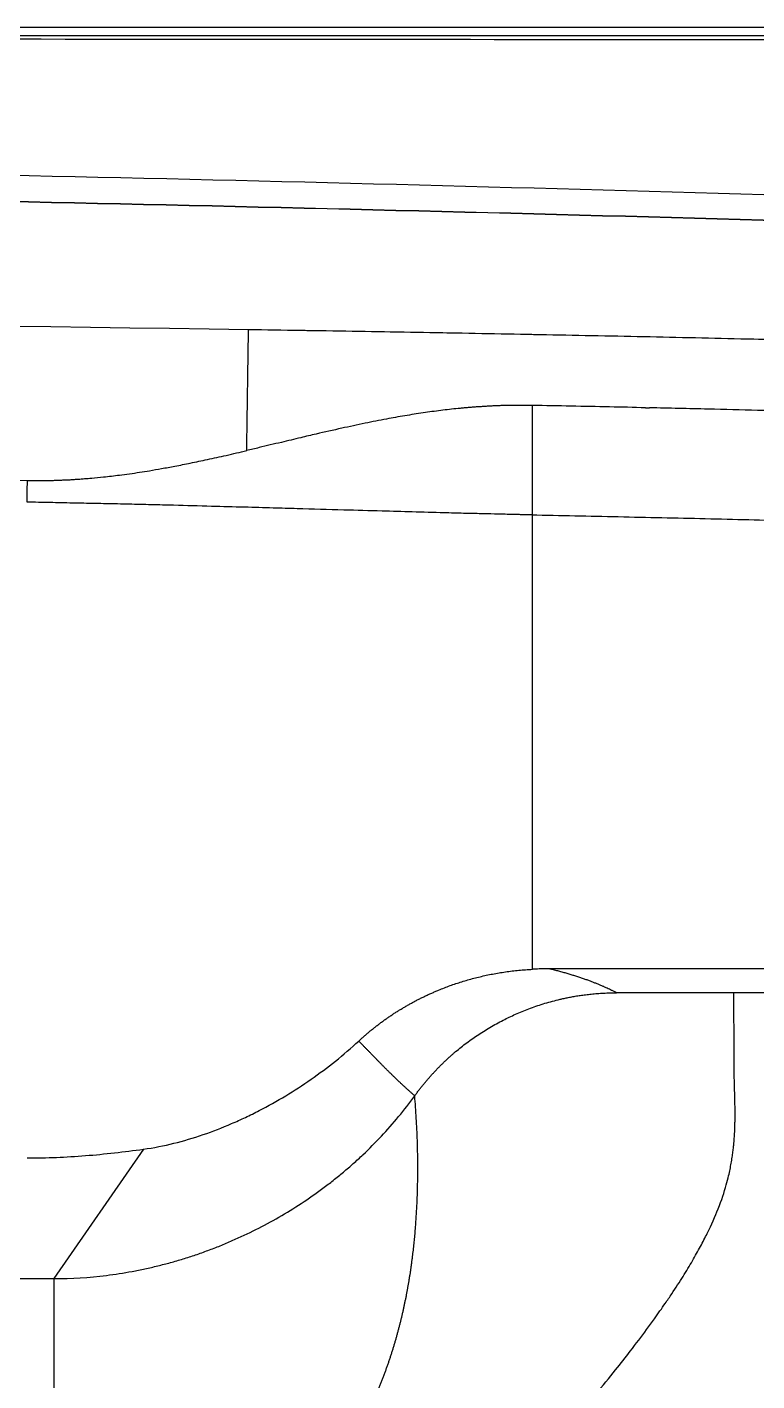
# Model space of a CAD drawing. Extents: x 398 to 508, y 623 to 782.
# Drawn here: x 472.07 to 478.29, y 723.07 to 734.62 of the extents above; entities that cross this region are included whole.
import ezdxf

# ---------------------------------------------------------------- set-up
doc = ezdxf.new("R2010")
doc.units = 0
doc.header["$MEASUREMENT"] = 0
doc.layers.add('GEOMETRY', color=2, linetype='Continuous', lineweight=25)

msp = doc.modelspace()

# ---------------------------------------------------------------- linework, layer by layer
at = {"layer": 'GEOMETRY'}
for p, q in [((400.975, 734.621), (505.179, 734.621)), ((477.343, 731.372), (477.377, 731.372)), ((476.377, 726.584), (476.377, 730.458)), ((476.377, 726.581), (476.377, 726.584)), ((481.056, 726.584), (476.52, 726.584)), ((473.059, 725.045), (472.296, 723.94)), ((466.301, 723.94), (472.296, 723.94)), ((472.296, 723.94), (472.296, 722.054))]:
    msp.add_line(p, q, dxfattribs=at)
for points, knots in [([(505.179, 734.548), (505.145, 734.548), (505.111, 734.548), (505.043, 734.548), (504.942, 734.548), (504.704, 734.548), (504.229, 734.547), (503.279, 734.547), (501.38, 734.547), (499.752, 734.547), (496.495, 734.547), (494.324, 734.547), (487.812, 734.546), (483.47, 734.546), (470.444, 734.545), (461.761, 734.545), (444.393, 734.545), (435.71, 734.545), (422.684, 734.546), (418.342, 734.546), (411.83, 734.547), (409.659, 734.547), (406.402, 734.547), (404.774, 734.547), (402.875, 734.547), (401.925, 734.547), (401.45, 734.548), (401.212, 734.548), (401.111, 734.548), (401.043, 734.548), (401.009, 734.548), (400.975, 734.548)], [0, 0, 0, 0, 0.000977, 0.000977, 0.001953, 0.003906, 0.007812, 0.015625, 0.03125, 0.0625, 0.0625, 0.125, 0.125, 0.25, 0.25, 0.5, 0.5, 0.75, 0.75, 0.875, 0.875, 0.9375, 0.9375, 0.96875, 0.984375, 0.992187, 0.996094, 0.998047, 0.999023, 0.999023, 1, 1, 1, 1]), ([(505.179, 734.548), (505.145, 734.548), (505.111, 734.548), (505.043, 734.548), (504.942, 734.548), (504.704, 734.548), (504.229, 734.547), (503.279, 734.547), (501.38, 734.547), (499.752, 734.547), (496.495, 734.547), (494.324, 734.547), (487.812, 734.546), (483.47, 734.546), (470.444, 734.545), (461.761, 734.545), (444.393, 734.545), (435.71, 734.545), (422.684, 734.546), (418.342, 734.546), (411.83, 734.547), (409.659, 734.547), (406.402, 734.547), (404.774, 734.547), (402.875, 734.547), (401.925, 734.547), (401.45, 734.548), (401.212, 734.548), (401.111, 734.548), (401.043, 734.548), (401.009, 734.548), (400.975, 734.548)], [0, 0, 0, 0, 0.000977, 0.000977, 0.001953, 0.003906, 0.007812, 0.015625, 0.03125, 0.0625, 0.0625, 0.125, 0.125, 0.25, 0.25, 0.5, 0.5, 0.75, 0.75, 0.875, 0.875, 0.9375, 0.9375, 0.96875, 0.984375, 0.992187, 0.996094, 0.998047, 0.999023, 0.999023, 1, 1, 1, 1]), ([(401.029, 734.473), (401.031, 734.473), (401.033, 734.473), (401.037, 734.473), (401.044, 734.473), (401.059, 734.473), (401.088, 734.473), (401.147, 734.473), (401.266, 734.474), (401.503, 734.474), (401.978, 734.475), (402.926, 734.477), (404.824, 734.481), (406.451, 734.484), (409.704, 734.49), (411.872, 734.494), (418.378, 734.504), (422.716, 734.509), (431.39, 734.518), (435.728, 734.521), (444.402, 734.525), (448.74, 734.526), (457.414, 734.526), (461.752, 734.525), (470.426, 734.521), (474.764, 734.518), (483.438, 734.509), (487.776, 734.504), (496.45, 734.49), (500.788, 734.482), (505.125, 734.473)], [0, 0, 0, 0, 0.000061, 0.000061, 0.000122, 0.000244, 0.000488, 0.000977, 0.001953, 0.003906, 0.007812, 0.015625, 0.03125, 0.0625, 0.0625, 0.125, 0.125, 0.25, 0.25, 0.375, 0.375, 0.5, 0.5, 0.625, 0.625, 0.75, 0.75, 0.875, 0.875, 1, 1, 1, 1]), ([(401.029, 734.473), (401.031, 734.473), (401.033, 734.473), (401.037, 734.473), (401.044, 734.473), (401.059, 734.473), (401.088, 734.473), (401.147, 734.473), (401.266, 734.474), (401.503, 734.474), (401.978, 734.475), (402.926, 734.477), (404.824, 734.481), (406.451, 734.484), (409.704, 734.49), (411.872, 734.494), (418.378, 734.504), (422.716, 734.509), (431.39, 734.518), (435.728, 734.521), (444.402, 734.525), (448.74, 734.526), (457.414, 734.526), (461.752, 734.525), (470.426, 734.521), (474.764, 734.518), (483.438, 734.509), (487.776, 734.504), (496.45, 734.49), (500.788, 734.482), (505.125, 734.473)], [0, 0, 0, 0, 0.000061, 0.000061, 0.000122, 0.000244, 0.000488, 0.000977, 0.001953, 0.003906, 0.007812, 0.015625, 0.03125, 0.0625, 0.0625, 0.125, 0.125, 0.25, 0.25, 0.375, 0.375, 0.5, 0.5, 0.625, 0.625, 0.75, 0.75, 0.875, 0.875, 1, 1, 1, 1]), ([(503.21, 732.074), (499.036, 732.325), (494.862, 732.544), (486.511, 732.917), (482.334, 733.072), (473.978, 733.318), (469.799, 733.409), (463.529, 733.5), (461.439, 733.523), (457.258, 733.553), (455.168, 733.56), (448.897, 733.56), (444.716, 733.53), (436.357, 733.409), (432.178, 733.318), (423.822, 733.072), (419.645, 732.917), (413.38, 732.637), (411.292, 732.536), (407.118, 732.317), (405.03, 732.2), (402.944, 732.074)], [0, 0, 0, 0, 0.125, 0.125, 0.25, 0.25, 0.375, 0.375, 0.4375, 0.4375, 0.5, 0.5, 0.625, 0.625, 0.75, 0.75, 0.875, 0.875, 0.9375, 0.9375, 1, 1, 1, 1]), ([(503.21, 732.074), (499.036, 732.325), (494.862, 732.544), (486.511, 732.917), (482.334, 733.072), (473.978, 733.318), (469.799, 733.409), (461.439, 733.53), (457.258, 733.56), (448.897, 733.56), (444.716, 733.53), (436.357, 733.409), (432.178, 733.318), (423.822, 733.072), (419.645, 732.917), (411.292, 732.544), (407.117, 732.325), (402.944, 732.074)], [0, 0, 0, 0, 0.318486, 0.318486, 0.636972, 0.636972, 0.955458, 0.955458, 1.273944, 1.273944, 1.592431, 1.592431, 1.910917, 1.910917, 2.229403, 2.229403, 2.547889, 2.547889, 2.547889, 2.547889]), ([(503.2, 731.903), (499.027, 732.145), (494.853, 732.355), (486.503, 732.713), (482.327, 732.861), (473.973, 733.097), (469.795, 733.184), (463.526, 733.272), (461.437, 733.293), (457.257, 733.322), (455.167, 733.33), (448.898, 733.33), (444.718, 733.301), (436.361, 733.184), (432.183, 733.097), (423.829, 732.861), (419.652, 732.713), (413.389, 732.445), (411.301, 732.347), (407.127, 732.137), (405.04, 732.024), (402.954, 731.903)], [0, 0, 0, 0, 0.125, 0.125, 0.25, 0.25, 0.375, 0.375, 0.4375, 0.4375, 0.5, 0.5, 0.625, 0.625, 0.75, 0.75, 0.875, 0.875, 0.9375, 0.9375, 1, 1, 1, 1]), ([(402.954, 731.903), (411.3, 732.387), (419.651, 732.744), (432.183, 733.097), (436.361, 733.184), (444.718, 733.301), (448.898, 733.33), (457.257, 733.33), (461.437, 733.301), (469.795, 733.184), (473.973, 733.097), (486.504, 732.744), (494.854, 732.387), (503.2, 731.903)], [0.223767, 0.223767, 0.223767, 0.223767, 0.859301, 0.859301, 1.177068, 1.177068, 1.494835, 1.494835, 1.812602, 1.812602, 2.130369, 2.130369, 2.765903, 2.765903, 2.765903, 2.765903]), ([(473.94, 731.007), (473.942, 731.095), (473.944, 731.269), (473.948, 731.528), (473.952, 731.784), (473.954, 731.953), (473.956, 732.038)], [0, 0, 0, 0, 0.255546, 0.507394, 0.755545, 1, 1, 1, 1]), ([(489.419, 731.591), (489.272, 731.597), (488.977, 731.61), (488.535, 731.628), (488.094, 731.646), (487.652, 731.664), (487.21, 731.681), (486.769, 731.698), (486.327, 731.715), (485.885, 731.731), (485.444, 731.747), (485.002, 731.763), (484.56, 731.778), (484.119, 731.793), (483.677, 731.808), (483.235, 731.822), (482.793, 731.836), (482.351, 731.849), (481.91, 731.862), (481.468, 731.875), (481.026, 731.888), (480.584, 731.9), (480.142, 731.911), (479.701, 731.923), (479.259, 731.934), (478.817, 731.944), (478.375, 731.954), (477.933, 731.964), (477.491, 731.974), (477.049, 731.983), (476.607, 731.992), (476.165, 732), (475.724, 732.009), (475.282, 732.016), (474.84, 732.024), (474.398, 732.031), (474.103, 732.035), (473.956, 732.038)], [0, 0, 0, 0, 0.028573, 0.057146, 0.085719, 0.114291, 0.142863, 0.171435, 0.200006, 0.228578, 0.257149, 0.28572, 0.314291, 0.342862, 0.371433, 0.400003, 0.428574, 0.457144, 0.485715, 0.514285, 0.542856, 0.571426, 0.599997, 0.628568, 0.657138, 0.685709, 0.71428, 0.742851, 0.771422, 0.799994, 0.828565, 0.857137, 0.885709, 0.914281, 0.942854, 0.971427, 1, 1, 1, 1]), ([(476.377, 731.392), (476.367, 731.393), (476.345, 731.393), (476.313, 731.393), (476.28, 731.393), (476.247, 731.393), (476.214, 731.393), (476.181, 731.392), (476.148, 731.392), (476.115, 731.391), (476.082, 731.389), (476.049, 731.388), (476.015, 731.386), (475.982, 731.384), (475.948, 731.382), (475.914, 731.38), (475.88, 731.378), (475.846, 731.375), (475.812, 731.372), (475.777, 731.369), (475.705, 731.362), (475.594, 731.349), (475.443, 731.329), (475.288, 731.304), (475.123, 731.275), (474.943, 731.239), (474.744, 731.196), (474.561, 731.155), (474.39, 731.114), (474.228, 731.075), (474.074, 731.039), (473.976, 731.015), (473.94, 731.007)], [0, 0, 0, 0, 0.012611, 0.025264, 0.03796, 0.050701, 0.063491, 0.076331, 0.089223, 0.10217, 0.115173, 0.128234, 0.141356, 0.15454, 0.167789, 0.181105, 0.194489, 0.207943, 0.221469, 0.23507, 0.248746, 0.30754, 0.368354, 0.431307, 0.496505, 0.571842, 0.655551, 0.747772, 0.803582, 0.873921, 0.955078, 1, 1, 1, 1]), ([(477.343, 731.372), (477.24, 731.375), (476.919, 731.382), (476.597, 731.388), (476.377, 731.392)], [0.78967656, 0.78967656, 0.78967656, 0.78967656, 0.8125, 0.86140297, 0.86140297, 0.86140297, 0.86140297]), ([(476.377, 730.458), (476.377, 730.464), (476.377, 730.476), (476.377, 730.494), (476.377, 730.511), (476.377, 730.529), (476.377, 730.546), (476.377, 730.564), (476.377, 730.581), (476.377, 730.598), (476.377, 730.615), (476.377, 730.631), (476.377, 730.648), (476.377, 730.664), (476.377, 730.68), (476.377, 730.697), (476.377, 730.712), (476.377, 730.728), (476.377, 730.761), (476.377, 730.809), (476.377, 730.873), (476.377, 730.936), (476.377, 731.02), (476.377, 731.124), (476.377, 731.212), (476.377, 731.271), (476.377, 731.302), (476.377, 731.332), (476.377, 731.363), (476.377, 731.382), (476.377, 731.392)], [0, 0, 0, 0, 0.015181, 0.030298, 0.04535, 0.060342, 0.075272, 0.090143, 0.104956, 0.119711, 0.13441, 0.149054, 0.163642, 0.178177, 0.192658, 0.207085, 0.221458, 0.235777, 0.250041, 0.310216, 0.371926, 0.435195, 0.500043, 0.637072, 0.785684, 0.826838, 0.868846, 0.911711, 0.95543, 1, 1, 1, 1]), ([(487.894, 731.015), (487.358, 731.038), (486.542, 731.071), (485.446, 731.113), (484.605, 731.144), (483.764, 731.174), (482.643, 731.213), (481.241, 731.262), (479.84, 731.307), (478.718, 731.339), (477.991, 731.358), (477.544, 731.368), (477.377, 731.372)], [0.005531, 0.005531, 0.005531, 0.005531, 0.125, 0.1875, 0.25, 0.3125, 0.375, 0.5, 0.625, 0.6875, 0.75, 0.7871216, 0.7871216, 0.7871216, 0.7871216]), ([(472.07, 730.751), (472.081, 730.751), (472.102, 730.751), (472.134, 730.751), (472.167, 730.751), (472.2, 730.751), (472.234, 730.751), (472.268, 730.752), (472.302, 730.753), (472.337, 730.754), (472.372, 730.756), (472.408, 730.757), (472.444, 730.759), (472.481, 730.762), (472.518, 730.764), (472.564, 730.768), (472.631, 730.773), (472.73, 730.783), (472.867, 730.799), (472.998, 730.817), (473.117, 730.836), (473.218, 730.854), (473.334, 730.875), (473.464, 730.901), (473.61, 730.932), (473.771, 730.967), (473.882, 730.993), (473.94, 731.007)], [0, 0, 0, 0, 0.016322, 0.032877, 0.049666, 0.066689, 0.083948, 0.101445, 0.11918, 0.137155, 0.155372, 0.173832, 0.192538, 0.211492, 0.230695, 0.250149, 0.282717, 0.334932, 0.406721, 0.4981, 0.543814, 0.598112, 0.661032, 0.732627, 0.812956, 0.902071, 1, 1, 1, 1]), ([(472.067, 730.566), (472.067, 730.57), (472.067, 730.576), (472.067, 730.587), (472.067, 730.596), (472.068, 730.606), (472.068, 730.615), (472.068, 730.624), (472.068, 730.632), (472.068, 730.641), (472.068, 730.649), (472.068, 730.656), (472.069, 730.664), (472.069, 730.67), (472.069, 730.676), (472.069, 730.683), (472.069, 730.691), (472.069, 730.701), (472.069, 730.713), (472.07, 730.725), (472.07, 730.739), (472.07, 730.747), (472.07, 730.751)], [0, 0, 0, 0, 0.0471517, 0.0931337, 0.1380111, 0.1818425, 0.2246797, 0.2665685, 0.3075503, 0.3476625, 0.3869389, 0.4254091, 0.4630995, 0.5000332, 0.5252979, 0.5609396, 0.6069925, 0.6635371, 0.7307305, 0.8088478, 0.8983544, 1, 1, 1, 1]), ([(476.377, 730.458), (476.372, 730.458), (476.36, 730.458), (476.346, 730.459), (476.329, 730.459), (476.307, 730.459), (476.276, 730.46), (476.232, 730.461), (476.177, 730.462), (476.094, 730.464), (475.985, 730.467), (475.879, 730.469), (475.755, 730.472), (475.588, 730.476), (475.357, 730.483), (475.071, 730.491), (474.744, 730.5), (474.434, 730.509), (474.153, 730.517), (473.909, 730.524), (473.627, 730.531), (473.393, 730.538), (473.222, 730.542), (473.126, 730.544), (473.031, 730.547), (472.935, 730.549), (472.839, 730.551), (472.743, 730.553), (472.647, 730.555), (472.551, 730.557), (472.455, 730.559), (472.358, 730.561), (472.261, 730.563), (472.164, 730.565), (472.099, 730.566), (472.067, 730.566)], [0, 0, 0, 0, 0.003904, 0.007811, 0.009923, 0.015584, 0.0233, 0.031023, 0.046002, 0.061506, 0.087976, 0.121125, 0.135137, 0.173668, 0.236721, 0.296281, 0.372534, 0.465494, 0.513173, 0.570035, 0.636056, 0.711223, 0.733378, 0.755532, 0.777687, 0.799844, 0.822007, 0.844179, 0.866362, 0.888563, 0.910784, 0.933032, 0.955313, 0.977633, 1, 1, 1, 1]), ([(476.377, 730.458), (476.39, 730.458), (476.649, 730.453), (477.156, 730.442), (477.898, 730.426), (478.639, 730.407), (479.628, 730.38), (480.864, 730.343), (482.099, 730.302), (483.088, 730.268), (483.829, 730.242), (484.57, 730.216), (485.559, 730.18), (486.3, 730.152), (486.794, 730.132)], [0, 0, 0, 0, 0.0031381, 0.0656381, 0.1281381, 0.1906381, 0.2531381, 0.3781381, 0.5031381, 0.5656381, 0.6281381, 0.6906381, 0.7531381, 0.8781381, 0.8781381, 0.8781381, 0.8781381]), ([(474.896, 725.968), (474.903, 725.975), (474.918, 725.989), (474.941, 726.009), (474.964, 726.029), (474.988, 726.049), (475.012, 726.068), (475.036, 726.087), (475.06, 726.106), (475.085, 726.125), (475.109, 726.143), (475.135, 726.161), (475.16, 726.178), (475.186, 726.196), (475.212, 726.213), (475.238, 726.229), (475.265, 726.245), (475.292, 726.261), (475.319, 726.277), (475.346, 726.292), (475.374, 726.307), (475.402, 726.322), (475.431, 726.336), (475.459, 726.35), (475.488, 726.364), (475.518, 726.377), (475.547, 726.39), (475.583, 726.405), (475.626, 726.422), (475.675, 726.441), (475.724, 726.458), (475.775, 726.474), (475.826, 726.49), (475.878, 726.504), (475.93, 726.517), (475.984, 726.529), (476.038, 726.54), (476.092, 726.55), (476.148, 726.558), (476.204, 726.566), (476.261, 726.572), (476.319, 726.577), (476.358, 726.579), (476.377, 726.581)], [0, 0, 0, 0, 0.018887, 0.037782, 0.056687, 0.075605, 0.094537, 0.113487, 0.132457, 0.151449, 0.170466, 0.18951, 0.208585, 0.227692, 0.246835, 0.266016, 0.285238, 0.304503, 0.323814, 0.343175, 0.362587, 0.382055, 0.40158, 0.421166, 0.440816, 0.460533, 0.48032, 0.500181, 0.532022, 0.563998, 0.596124, 0.628415, 0.660888, 0.693562, 0.726453, 0.759583, 0.79297, 0.826636, 0.860605, 0.894899, 0.929545, 0.964569, 1, 1, 1, 1]), ([(476.52, 726.584), (476.511, 726.584), (476.492, 726.584), (476.463, 726.584), (476.435, 726.583), (476.406, 726.582), (476.387, 726.581), (476.377, 726.581)], [0, 0, 0, 0, 0.199815, 0.3997, 0.599677, 0.79977, 1, 1, 1, 1]), ([(477.095, 726.38), (477.088, 726.384), (477.074, 726.39), (477.047, 726.403), (477.018, 726.417), (476.988, 726.431), (476.962, 726.443), (476.937, 726.453), (476.911, 726.463), (476.885, 726.473), (476.858, 726.484), (476.828, 726.494), (476.797, 726.505), (476.765, 726.516), (476.732, 726.526), (476.699, 726.536), (476.665, 726.546), (476.63, 726.556), (476.594, 726.566), (476.558, 726.575), (476.533, 726.581), (476.52, 726.584)], [0, 0, 0, 0, 0.049979, 0.100179, 0.187739, 0.250393, 0.301857, 0.352579, 0.402563, 0.451812, 0.500329, 0.554028, 0.606882, 0.658898, 0.710079, 0.760432, 0.809964, 0.858679, 0.906586, 0.95369, 1, 1, 1, 1]), ([(475.373, 725.5), (475.379, 725.508), (475.391, 725.524), (475.408, 725.548), (475.426, 725.571), (475.445, 725.594), (475.464, 725.617), (475.483, 725.64), (475.503, 725.662), (475.522, 725.684), (475.542, 725.706), (475.563, 725.728), (475.583, 725.749), (475.604, 725.769), (475.625, 725.79), (475.646, 725.81), (475.668, 725.829), (475.689, 725.849), (475.734, 725.888), (475.805, 725.945), (475.906, 726.017), (476.014, 726.085), (476.123, 726.145), (476.234, 726.198), (476.348, 726.245), (476.469, 726.287), (476.564, 726.313), (476.63, 726.328), (476.665, 726.336), (476.703, 726.343), (476.743, 726.351), (476.786, 726.357), (476.832, 726.364), (476.88, 726.369), (476.931, 726.374), (476.984, 726.377), (477.039, 726.38), (477.076, 726.38), (477.095, 726.38)], [0, 0, 0, 0, 0.014743, 0.029461, 0.044151, 0.058812, 0.073583, 0.088498, 0.103322, 0.118106, 0.132851, 0.147555, 0.162216, 0.176832, 0.191402, 0.205923, 0.220393, 0.234811, 0.249176, 0.309367, 0.371203, 0.434572, 0.49935, 0.557451, 0.618532, 0.68243, 0.748949, 0.765626, 0.783593, 0.802836, 0.823336, 0.845072, 0.868022, 0.89216, 0.91746, 0.943889, 0.971414, 1, 1, 1, 1]), ([(478.095, 726.38), (478.012, 726.38), (477.846, 726.38), (477.637, 726.38), (477.471, 726.38), (477.358, 726.38), (477.232, 726.38), (477.149, 726.38), (477.095, 726.38)], [0, 0, 0, 0, 0.249493, 0.5, 0.6245095, 0.75, 0.8391789, 1, 1, 1, 1]), ([(481.056, 726.38), (480.871, 726.38), (480.522, 726.38), (480.029, 726.38), (479.465, 726.38), (478.827, 726.38), (478.334, 726.38), (478.095, 726.38)], [0, 0, 0, 0, 0.187061, 0.353726, 0.5, 0.75876, 1, 1, 1, 1]), ([(478.098, 725.77), (478.097, 725.805), (478.097, 725.873), (478.097, 725.968), (478.097, 726.06), (478.096, 726.145), (478.096, 726.227), (478.096, 726.303), (478.096, 726.354), (478.095, 726.38)], [0, 0, 0, 0, 0.168611, 0.325287, 0.469999, 0.622313, 0.744537, 0.871682, 1, 1, 1, 1]), ([(473.059, 725.045), (473.147, 725.057), (473.234, 725.074), (473.403, 725.116), (473.486, 725.141), (473.651, 725.197), (473.731, 725.229), (473.851, 725.28), (473.891, 725.298), (473.969, 725.335), (474.008, 725.355), (474.123, 725.414), (474.199, 725.456), (474.346, 725.545), (474.418, 725.592), (474.56, 725.691), (474.629, 725.743), (474.765, 725.851), (474.831, 725.908), (474.896, 725.968)], [0, 0, 0, 0, 0.125, 0.125, 0.25, 0.25, 0.375, 0.375, 0.4375, 0.4375, 0.5, 0.5, 0.625, 0.625, 0.75, 0.75, 0.875, 0.875, 1, 1, 1, 1]), ([(475.373, 725.5), (475.366, 725.507), (475.352, 725.519), (475.332, 725.537), (475.311, 725.555), (475.291, 725.574), (475.271, 725.592), (475.251, 725.611), (475.231, 725.629), (475.212, 725.648), (475.193, 725.666), (475.174, 725.685), (475.155, 725.703), (475.136, 725.722), (475.118, 725.74), (475.1, 725.758), (475.082, 725.777), (475.064, 725.795), (475.047, 725.813), (475.029, 725.831), (475.012, 725.848), (474.995, 725.866), (474.978, 725.883), (474.961, 725.901), (474.945, 725.918), (474.928, 725.935), (474.912, 725.951), (474.901, 725.962), (474.896, 725.968)], [0, 0, 0, 0, 0.047981, 0.095172, 0.141576, 0.187198, 0.232039, 0.276105, 0.319398, 0.361921, 0.403679, 0.444675, 0.484912, 0.524394, 0.563125, 0.601109, 0.638348, 0.674848, 0.710612, 0.745643, 0.779945, 0.813523, 0.846381, 0.878521, 0.90995, 0.940669, 0.970685, 1, 1, 1, 1]), ([(475.424, 721.309), (475.433, 721.319), (475.451, 721.337), (475.476, 721.364), (475.498, 721.387), (475.517, 721.406), (475.531, 721.421), (475.543, 721.433), (475.551, 721.441), (475.562, 721.453), (475.578, 721.469), (475.599, 721.492), (475.621, 721.514), (475.642, 721.537), (475.664, 721.559), (475.718, 721.617), (475.808, 721.712), (475.943, 721.855), (476.088, 722.012), (476.239, 722.177), (476.4, 722.356), (476.573, 722.552), (476.752, 722.758), (476.926, 722.965), (477.08, 723.152), (477.224, 723.337), (477.333, 723.48), (477.43, 723.614), (477.502, 723.716), (477.584, 723.837), (477.664, 723.961), (477.745, 724.094), (477.812, 724.216), (477.891, 724.369), (477.971, 724.551), (478.022, 724.706), (478.055, 724.831), (478.07, 724.909), (478.081, 724.975), (478.088, 725.021), (478.092, 725.061), (478.097, 725.104), (478.1, 725.152), (478.103, 725.207), (478.105, 725.256), (478.105, 725.305), (478.106, 725.36), (478.105, 725.43), (478.103, 725.506), (478.101, 725.58), (478.099, 725.648), (478.098, 725.711), (478.098, 725.751), (478.098, 725.77)], [0, 0, 0, 0, 0.002999, 0.005649, 0.007943, 0.009875, 0.011436, 0.012623, 0.013432, 0.01386, 0.016133, 0.018402, 0.020664, 0.022919, 0.025164, 0.0274, 0.040126, 0.053606, 0.070262, 0.086843, 0.103295, 0.124545, 0.14745, 0.169607, 0.194576, 0.215304, 0.241449, 0.255485, 0.276833, 0.291308, 0.319121, 0.347036, 0.37502, 0.403033, 0.462962, 0.53201, 0.560414, 0.602581, 0.624148, 0.643691, 0.66121, 0.676732, 0.701271, 0.72704, 0.75403, 0.77142, 0.798118, 0.834002, 0.873612, 0.90994, 0.943081, 0.973093, 1, 1, 1, 1]), ([(472.296, 723.94), (472.447, 723.94), (472.596, 723.95), (472.817, 723.977), (472.89, 723.989), (473, 724.009), (473.036, 724.016), (473.091, 724.028), (473.109, 724.032), (473.145, 724.04), (473.163, 724.045), (473.2, 724.054), (473.218, 724.058), (473.254, 724.068), (473.272, 724.072), (473.326, 724.087), (473.362, 724.098), (473.433, 724.12), (473.469, 724.131), (473.54, 724.155), (473.575, 724.168), (473.645, 724.194), (473.68, 724.207), (473.749, 724.235), (473.783, 724.25), (473.885, 724.294), (473.953, 724.326), (474.085, 724.393), (474.15, 724.428), (474.279, 724.502), (474.343, 724.541), (474.468, 724.624), (474.529, 724.667), (474.62, 724.734), (474.649, 724.756), (474.708, 724.802), (474.737, 724.826), (474.794, 724.874), (474.822, 724.898), (474.877, 724.947), (474.905, 724.972), (474.986, 725.049), (475.038, 725.101), (475.19, 725.264), (475.285, 725.378), (475.373, 725.5)], [0, 0, 0, 0, 0.125, 0.125, 0.1875, 0.1875, 0.21875, 0.21875, 0.234375, 0.234375, 0.25, 0.25, 0.265625, 0.265625, 0.28125, 0.28125, 0.3125, 0.3125, 0.34375, 0.34375, 0.375, 0.375, 0.40625, 0.40625, 0.4375, 0.4375, 0.5, 0.5, 0.5625, 0.5625, 0.625, 0.625, 0.6875, 0.6875, 0.71875, 0.71875, 0.75, 0.75, 0.78125, 0.78125, 0.8125, 0.8125, 0.875, 0.875, 1, 1, 1, 1]), ([(474.819, 722.502), (474.825, 722.512), (474.836, 722.532), (474.853, 722.561), (474.869, 722.59), (474.885, 722.619), (474.901, 722.648), (474.916, 722.677), (474.931, 722.707), (474.946, 722.736), (474.96, 722.765), (474.974, 722.794), (474.988, 722.823), (475.002, 722.852), (475.015, 722.881), (475.028, 722.91), (475.04, 722.939), (475.053, 722.968), (475.065, 722.997), (475.077, 723.026), (475.088, 723.054), (475.099, 723.083), (475.11, 723.112), (475.121, 723.141), (475.131, 723.169), (475.141, 723.198), (475.151, 723.227), (475.161, 723.255), (475.17, 723.284), (475.179, 723.312), (475.188, 723.341), (475.197, 723.369), (475.205, 723.398), (475.214, 723.426), (475.222, 723.454), (475.229, 723.483), (475.237, 723.511), (475.244, 723.539), (475.252, 723.568), (475.259, 723.596), (475.265, 723.624), (475.272, 723.652), (475.278, 723.68), (475.284, 723.708), (475.29, 723.737), (475.296, 723.765), (475.302, 723.793), (475.307, 723.821), (475.312, 723.849), (475.317, 723.877), (475.322, 723.905), (475.327, 723.933), (475.331, 723.961), (475.336, 723.988), (475.34, 724.016), (475.344, 724.044), (475.348, 724.072), (475.351, 724.1), (475.355, 724.128), (475.358, 724.156), (475.362, 724.184), (475.365, 724.211), (475.368, 724.239), (475.37, 724.267), (475.373, 724.295), (475.376, 724.323), (475.378, 724.35), (475.382, 724.4), (475.387, 724.47), (475.392, 724.562), (475.396, 724.654), (475.398, 724.747), (475.4, 724.839), (475.4, 724.932), (475.398, 725.026), (475.396, 725.119), (475.392, 725.214), (475.387, 725.309), (475.381, 725.404), (475.376, 725.468), (475.373, 725.5)], [0, 0, 0, 0, 0.009462, 0.018923, 0.028383, 0.037842, 0.047301, 0.056759, 0.066217, 0.075675, 0.085132, 0.094589, 0.104046, 0.113503, 0.122959, 0.132415, 0.141871, 0.151327, 0.160783, 0.170239, 0.179695, 0.189151, 0.198607, 0.208063, 0.217519, 0.226975, 0.236431, 0.245888, 0.255344, 0.264802, 0.274259, 0.283717, 0.293175, 0.302634, 0.312093, 0.321553, 0.331013, 0.340473, 0.349935, 0.359396, 0.368858, 0.378321, 0.387784, 0.397248, 0.406712, 0.416177, 0.425642, 0.435107, 0.444574, 0.45404, 0.463507, 0.472975, 0.482444, 0.491913, 0.501383, 0.510853, 0.520324, 0.529796, 0.539268, 0.54874, 0.558213, 0.567686, 0.57716, 0.586635, 0.59611, 0.605585, 0.615061, 0.624538, 0.655814, 0.687095, 0.71838, 0.749668, 0.78096, 0.812253, 0.843548, 0.874843, 0.906137, 0.937429, 0.968717, 1, 1, 1, 1]), ([(472.067, 724.97), (472.234, 724.97), (472.4, 724.977), (472.73, 725.003), (472.895, 725.022), (473.059, 725.045)], [0, 0, 0, 0, 0.5, 0.5, 1, 1, 1, 1])]:
    msp.add_open_spline(points, degree=3, knots=knots, dxfattribs=at)
for points in [[(473.956, 732.038), (459.573, 732.25), (445.187, 732.367), (430.813, 732.06)], [(473.956, 732.038), (459.573, 732.25), (445.187, 732.367), (430.813, 732.06)], [(489.419, 731.591), (484.266, 731.812), (479.112, 731.961), (473.956, 732.038)], [(466.569, 730.828), (468.403, 730.804), (470.236, 730.779), (472.07, 730.751)]]:
    msp.add_open_spline(points, degree=3, dxfattribs=at)

doc.saveas('drawing.dxf')
